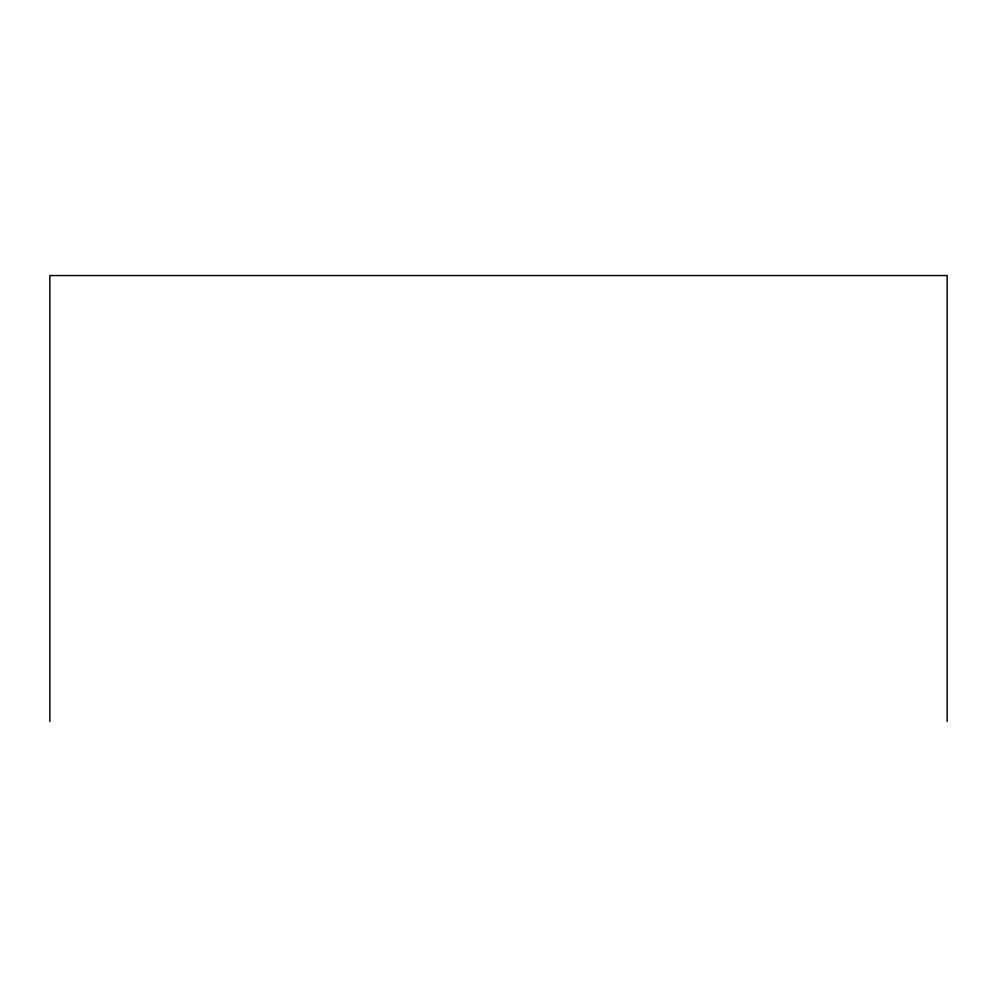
<?xml version="1.0" encoding="UTF-8"?>
<svg xmlns="http://www.w3.org/2000/svg" width="997" height="997" viewBox="0 0 997 997"><rect width="100%" height="100%" fill="white"/><g stroke="black" fill="none" stroke-linecap="round" stroke-linejoin="round"><path stroke-width="1.5" d="M947.15 721.454L947.15 275.546L49.85 275.546L49.85 721.454"/></g></svg>
